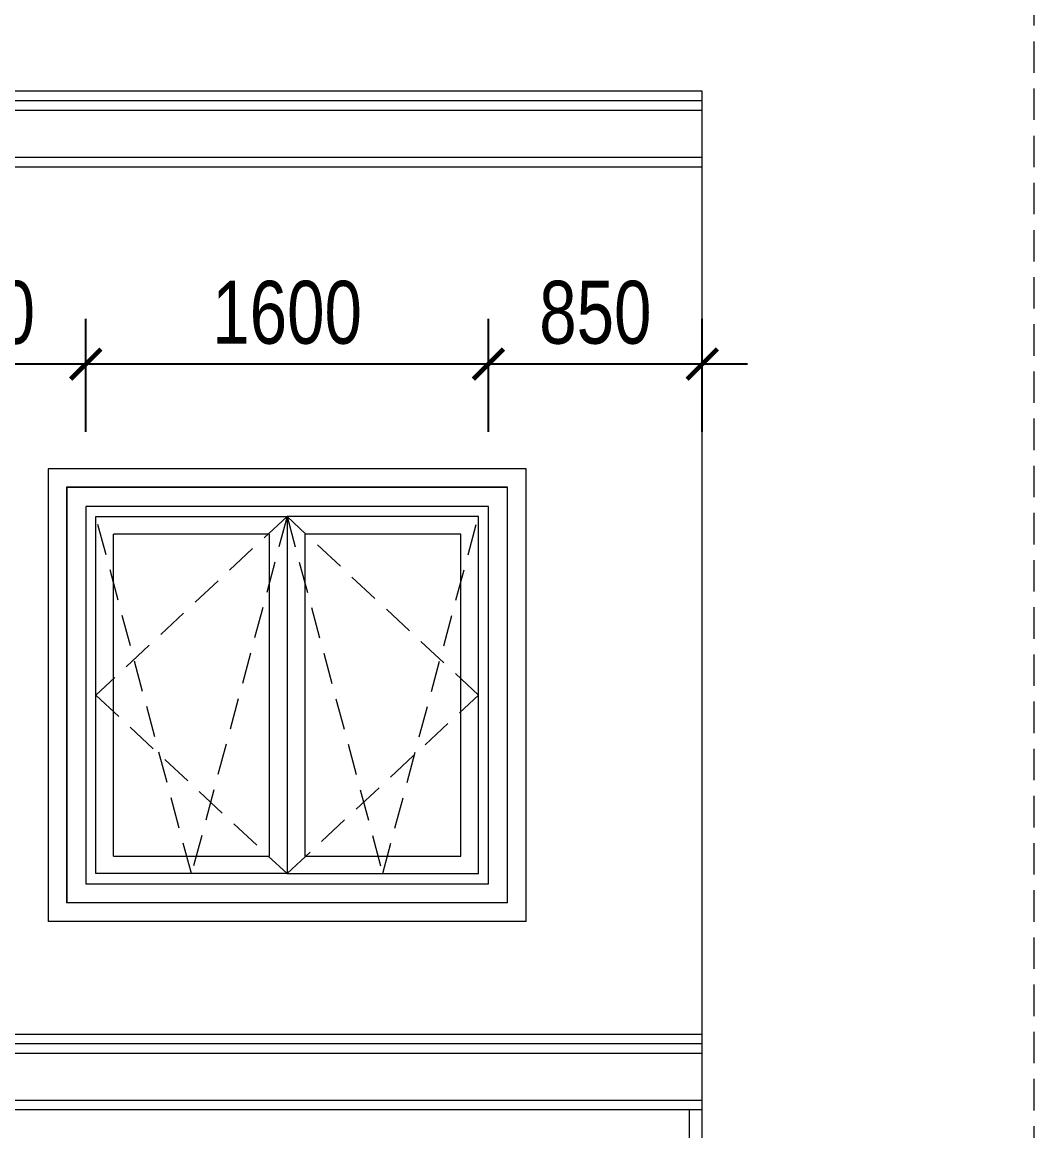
# Model space of a CAD drawing. Header units: millimetres. Extents: x -78046 to 260989, y -99288 to 158505.
# Drawn here: x 203286 to 207306, y 146964 to 151372 of the extents above; entities that cross this region are included whole.
import ezdxf
from ezdxf.xclip import XClip

# ---------------------------------------------------------------- set-up
doc = ezdxf.new("R2010")
doc.units = ezdxf.units.MM
doc.header["$LTSCALE"] = 100
doc.header["$XCLIPFRAME"] = 0
doc.header["$PDMODE"] = 98
doc.linetypes.add('HIDDEN', pattern=[0.375, 0.25, -0.125])
doc.layers.get('Defpoints').update_dxf_attribs({"lineweight": 13})
for name, color, linetype, lineweight in [('-DOOR', 137, 'Continuous', 9), ('-HATCH', 8, 'Continuous', 5), ('-HIDE', 3, 'HIDDEN', 13), ('-LINE1', 7, 'Continuous', 18)]:
    doc.layers.add(name, color=color, linetype=linetype, lineweight=lineweight)
doc.styles.add('AVANH', font='VHAVAN_2.TTF', dxfattribs={"width": 0.8})
doc.dimstyles.new('C_100A3', dxfattribs={"dimscale": 100, "dimtxt": 2.5, "dimasz": 1.2, "dimexe": 1.8, "dimexo": 0, "dimgap": 0.75, "dimtad": 1, "dimdec": 0, "dimzin": 0, "dimdsep": 46, "dimtxsty": 'AVANH', "dimblk": 'ARCHTICK', "dimcen": 0, "dimdle": 1.8, "dimclrd": 256, "dimclre": 256, "dimclrt": 7, "dimadec": 0, "dimazin": 0, "dimtfac": 0.0001, "dimtdec": 0, "dimtix": 1, "dimtmove": 2, "dimatfit": 3, "dimldrblk": 'ARCHTICK', "dimfxl": 1.8, "dimtolj": 1, "dimtzin": 0, "dimarcsym": 0})

# ---------------------------------------------------------------- blocks, each defined once
blk = doc.blocks.new('_ARCHTICK')
at = {"const_width": 0.15}
blk.add_lwpolyline([(-0.5, -0.5), (0.5, 0.5)], dxfattribs=at)
blk = doc.blocks.new('*D306')
at = {"layer": 'Defpoints', "lineweight": -2, "transparency": 16777216}
for p, q in [((203538.7, 149743.1), (203538.7, 150192.2)), ((205138.9, 149743.1), (205138.9, 150192.2)), ((205318.9, 150012.2), (203358.7, 150012.2))]:
    blk.add_line(p, q, dxfattribs=at)
at = {"layer": 'Defpoints', "color": 0, "transparency": 16777216}
for p in [(203538.7, 150012.2), (203538.7, 149743.1), (205138.9, 149743.1)]:
    blk.add_point(p, dxfattribs=at)
at = {"layer": 'Defpoints', "lineweight": -2, "transparency": 16777216, "xscale": 120, "yscale": 120, "zscale": 120, "rotation": 180}
blk.add_blockref('_ARCHTICK', (203538.7, 150012.2), dxfattribs=at)
at = {"layer": 'Defpoints', "lineweight": -2, "transparency": 16777216, "xscale": 120, "yscale": 120, "zscale": 120}
blk.add_blockref('_ARCHTICK', (205138.9, 150012.2), dxfattribs=at)
at = {"layer": 'Defpoints', "color": 7, "transparency": 16777216, "insert": (204338.8, 150216.5), "char_height": 250, "attachment_point": 5, "style": 'AVANH'}
blk.add_mtext('\\A1;1600', dxfattribs=at)
blk = doc.blocks.new('lancan')
for p, q in [((-1.1, 988.8), (6547.2, 988.8)), ((-1.1, 968.8), (6547.2, 968.8)), ((-1.1, 120), (6547.2, 120)), ((-1.1, 100), (6547.2, 100))]:
    blk.add_line(p, q)
blk = doc.blocks.new('*D286')
at = {"layer": 'Defpoints', "lineweight": -2, "transparency": 16777216}
for p, q in [((205138.9, 149743.1), (205138.9, 150192.2)), ((205988.7, 149743.1), (205988.7, 150192.2)), ((206168.7, 150012.2), (204958.9, 150012.2))]:
    blk.add_line(p, q, dxfattribs=at)
at = {"layer": 'Defpoints', "color": 0, "transparency": 16777216}
for p in [(205138.9, 150012.2), (205138.9, 149743.1), (205988.7, 149743.1)]:
    blk.add_point(p, dxfattribs=at)
at = {"layer": 'Defpoints', "lineweight": -2, "transparency": 16777216, "xscale": 120, "yscale": 120, "zscale": 120, "rotation": 180}
blk.add_blockref('_ARCHTICK', (205138.9, 150012.2), dxfattribs=at)
at = {"layer": 'Defpoints', "lineweight": -2, "transparency": 16777216, "xscale": 120, "yscale": 120, "zscale": 120}
blk.add_blockref('_ARCHTICK', (205988.7, 150012.2), dxfattribs=at)
at = {"layer": 'Defpoints', "color": 7, "transparency": 16777216, "insert": (205563.8, 150216.5), "char_height": 250, "attachment_point": 5, "style": 'AVANH'}
blk.add_mtext('\\A1;850', dxfattribs=at)
blk = doc.blocks.new('*D287')
at = {"layer": 'Defpoints', "lineweight": -2, "transparency": 16777216}
for p, q in [((202688.8, 149743.1), (202688.8, 150192.2)), ((203538.7, 149743.1), (203538.7, 150192.2)), ((203718.7, 150012.2), (202508.8, 150012.2))]:
    blk.add_line(p, q, dxfattribs=at)
at = {"layer": 'Defpoints', "color": 0, "transparency": 16777216}
for p in [(202688.8, 150012.2), (202688.8, 149743.1), (203538.7, 149743.1)]:
    blk.add_point(p, dxfattribs=at)
at = {"layer": 'Defpoints', "lineweight": -2, "transparency": 16777216, "xscale": 120, "yscale": 120, "zscale": 120, "rotation": 180}
blk.add_blockref('_ARCHTICK', (202688.8, 150012.2), dxfattribs=at)
at = {"layer": 'Defpoints', "lineweight": -2, "transparency": 16777216, "xscale": 120, "yscale": 120, "zscale": 120}
blk.add_blockref('_ARCHTICK', (203538.7, 150012.2), dxfattribs=at)
at = {"layer": 'Defpoints', "color": 7, "transparency": 16777216, "insert": (203113.7, 150216.5), "char_height": 250, "attachment_point": 5, "style": 'AVANH'}
blk.add_mtext('\\A1;850', dxfattribs=at)

msp = doc.modelspace()

# ---------------------------------------------------------------- linework, layer by layer
at = {"layer": '-DOOR', "lineweight": 9}
for p, q in [((203578.7, 147986.4), (203578.7, 149406.4)), ((203578.7, 149406.4), (204338.8, 149406.4)), ((204338.8, 149406.4), (204338.8, 147986.4)), ((205098.9, 149406.4), (204338.8, 149406.4)), ((205098.9, 147986.4), (205098.9, 149406.4)), ((204268.8, 149336.4), (203648.7, 149336.4)), ((203648.7, 148056.4), (203648.7, 149336.4)), ((204268.8, 148056.4), (204268.8, 149336.4)), ((204408.8, 149336.4), (204408.8, 148056.4)), ((205028.9, 149336.4), (204408.8, 149336.4)), ((205028.9, 148056.4), (205028.9, 149336.4)), ((203648.7, 148056.4), (204268.8, 148056.4)), ((204408.8, 148056.4), (205028.9, 148056.4)), ((204338.8, 147986.4), (203578.7, 147986.4)), ((204338.8, 147986.4), (205098.9, 147986.4))]:
    msp.add_line(p, q, dxfattribs=at)
at = {"layer": '-HATCH'}
for p, q in [((205988.7, 151059.3), (202511.4, 151059.3)), ((202688.7, 151021.8), (205988.7, 151021.8)), ((202688.7, 150834.3), (205988.7, 150834.3)), ((205215.2, 149522.7), (203462.4, 149522.7)), ((203462.4, 149522.7), (203462.4, 147870.1)), ((205214.7, 149522.2), (203462.9, 149522.2)), ((203462.9, 149522.2), (203462.9, 147870.7)), ((205215.2, 147870.1), (205215.2, 149522.7)), ((205215.2, 147870.1), (203462.4, 147870.1)), ((205988.7, 147309.3), (200488.7, 147309.3)), ((205988.7, 147271.8), (200488.7, 147271.8)), ((205988.7, 147084.3), (200488.7, 147084.3)), ((205938.7, 140546.8), (205938.7, 147046.8))]:
    msp.add_line(p, q, dxfattribs=at)
at = {"layer": '-HIDE', "ltscale": 5}
msp.add_line((207306.4, 154107.8), (207306.4, 134990.1), dxfattribs=at)
for points in [[(204338.7, 149406.4), (203958.7, 147986.4), (203578.6, 149406.4)], [(204338.8, 149406.4), (204718.9, 147986.4), (205098.9, 149406.4)]]:
    msp.add_lwpolyline(points, dxfattribs=at)
msp.add_lwpolyline([(204338.8, 149406.4), (203578.7, 148696.4), (204338.8, 147986.4), (205098.9, 148696.4)], close=True, dxfattribs=at)
at = {"layer": '-LINE1', "color": 0, "lineweight": 20}
for p, q in [((205988.7, 151096.8), (202489.3, 151096.8)), ((205988.7, 136446.8), (205988.7, 151096.8)), ((202688.7, 150796.8), (205988.7, 150796.8)), ((205288.9, 149596.4), (203388.7, 149596.4)), ((203388.7, 149596.4), (203388.7, 147796.4)), ((205288.9, 147796.4), (205288.9, 149596.4)), ((205138.9, 149446.4), (203538.7, 149446.4)), ((203538.7, 149446.4), (203538.7, 147946.4)), ((205138.9, 147946.4), (205138.9, 149446.4)), ((203538.7, 147946.4), (205138.9, 147946.4)), ((205288.9, 147796.4), (203388.7, 147796.4)), ((205988.7, 147346.8), (200488.7, 147346.8)), ((205988.7, 147046.8), (200488.7, 147046.8))]:
    msp.add_line(p, q, dxfattribs=at)

# ---------------------------------------------------------------- block references
at = {"layer": '-HATCH'}
ref = msp.add_blockref('lancan', (200289.8, 147346.8), dxfattribs=at)
XClip(ref).set_block_clipping_path([(498.93430738, -0.0356520642), (2398.927681222, 989.3365110439)])

# ---------------------------------------------------------------- dimensions: what is measured, and where the dimension line sits
at = {"layer": 'Defpoints', "color": 2}
for base, p1, p2, picture, middle in [((202688.8, 150012.2), (203538.7, 149743.1), (202688.8, 149743.1), '*D287', (203113.7, 150216.5)), ((203538.7, 150012.2), (205138.9, 149743.1), (203538.7, 149743.1), '*D306', (204338.8, 150216.5)), ((205138.9, 150012.2), (205988.7, 149743.1), (205138.9, 149743.1), '*D286', (205563.8, 150216.5))]:
    dim = msp.add_linear_dim(base=base, p1=p1, p2=p2, dimstyle='C_100A3', dxfattribs=at)
    dim.commit()
    dim.dimension.update_dxf_attribs({"geometry": picture, "text_midpoint": middle})

doc.saveas('drawing.dxf')
